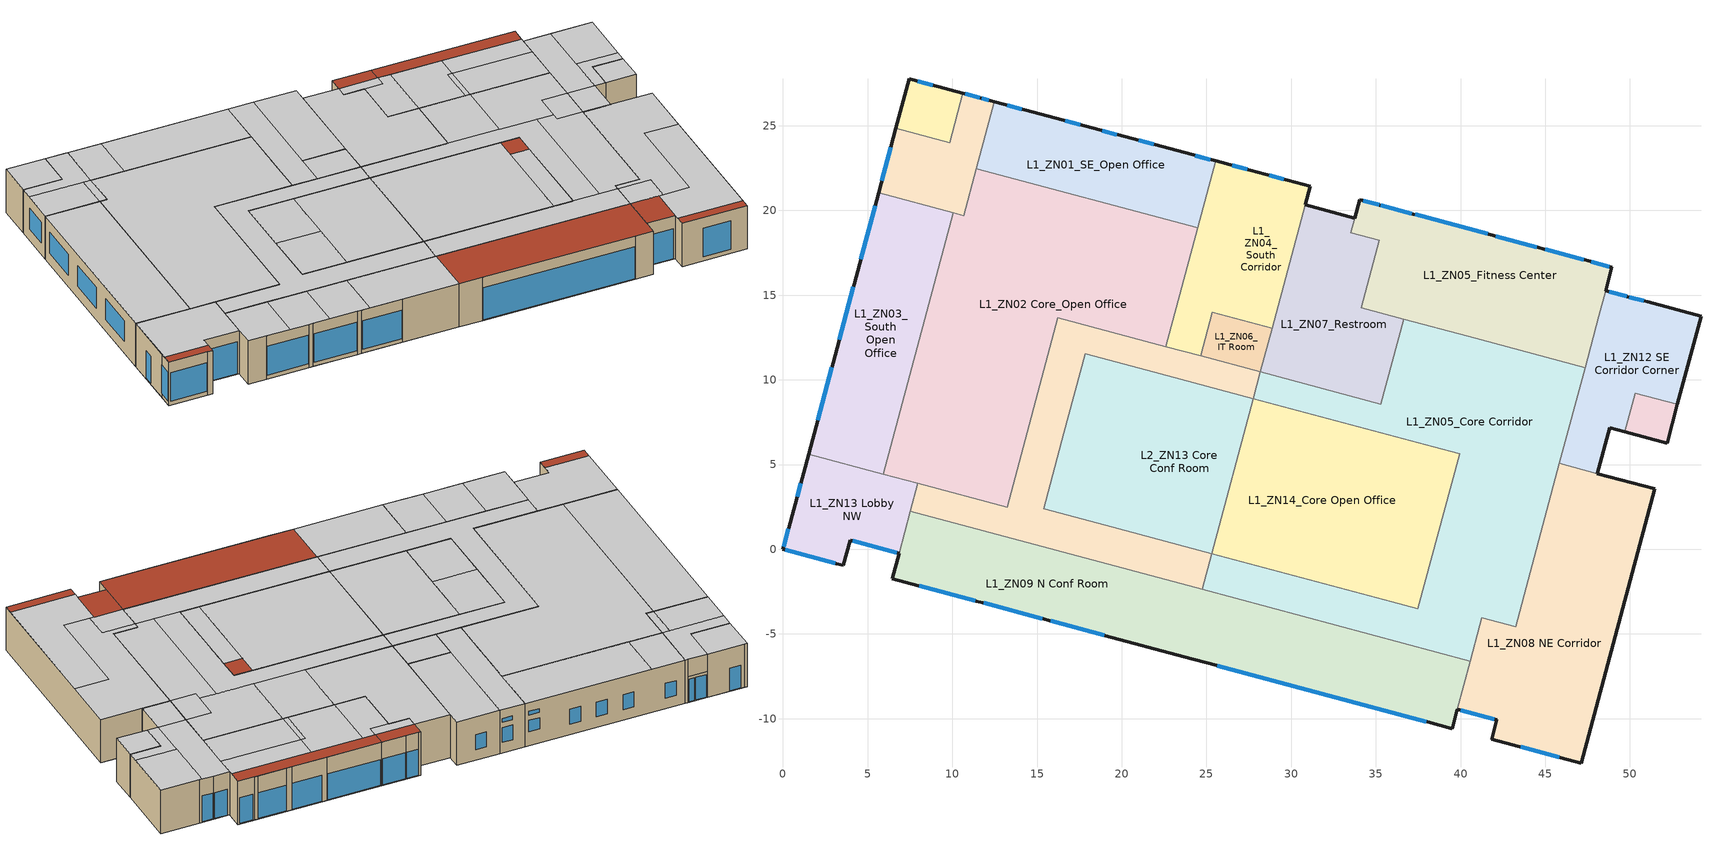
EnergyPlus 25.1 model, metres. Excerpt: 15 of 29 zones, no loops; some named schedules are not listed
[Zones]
L1_ZN01_SE_Open Office
 floor ground (RCA_Open Office 2_1_70 SlabOnOrBelowGradeF073): 12.47,26.42 25.53,22.92 24.47,18.97 11.42,22.47 z0
 wall outside (MetalFrameWallU055): 25.53,22.92 12.47,26.42 z0:3.99
 wall to L1_ZN08 NE Corridor (MetalFrameWallInterior): 12.47,26.42 11.42,22.47 z0:3.99
 wall to L1_ZN04_South Corridor (MetalFrameWallInterior): 24.47,18.97 25.53,22.92 z0:3.99
 wall to L1_ZN02 Core_Open Office (MetalFrameWallInterior): 11.42,22.47 24.47,18.97 z0:3.99
 window (Base_AllCZ_FixedWindowU34): 21.87,23.9 21,24.14 / 14.1,25.99 13.23,26.22 / 17.55,25.06 16.68,25.3 / 19.71,24.48 18.84,24.72 z0.97:2.34; 25.22,23.01 24.35,23.24 z1.3:2.34
 window (Base_AllCZ_FixedWindowU34_Clerestory): 25.22,23.01 24.38,23.23 z2.82:3.18
 ceiling to L2_ZN04_Huddle Offices (TypicalFloorInterior Reversed): 14.16,21.73 15.22,25.69 12.47,26.42 11.42,22.47 z3.99
 ceiling to L2_ZN03_South Open Office (TypicalFloorInterior Reversed): 24.47,18.97 25.53,22.92 15.22,25.69 14.16,21.73 z3.99
L1_ZN02 Core_Open Office
 floor ground (RCA_Open Office 3_1_77 SlabOnOrBelowGradeF073): 11.42,22.47 24.47,18.97 22.6,11.97 16.23,13.67 13.23,2.48 5.92,4.44 10.06,19.86 10.67,19.7 z0
 wall to L1_ZN08 NE Corridor (MetalFrameWallInterior): 11.42,22.47 10.67,19.7 10.06,19.86 / 7.96,3.89 13.23,2.48 16.23,13.67 22.6,11.97 z0:3.99
 wall to L1_ZN04_South Corridor (MetalFrameWallInterior): 22.6,11.97 24.47,18.97 z0:3.99
 wall to L1_ZN13 Lobby NW (MetalFrameWallInterior): 5.92,4.44 7.96,3.89 z0:3.99
 wall to L1_ZN03_South Open Office (MetalFrameWallInterior): 10.06,19.86 5.92,4.44 z0:3.99
 ceiling to L2_ZN05_Core Open Office Cor (TypicalFloorInterior Reversed): 13.23,2.48 16.23,13.67 22.6,11.97 24.47,18.97 11.42,22.47 10.67,19.7 10.06,19.86 5.92,4.44 z3.99
L1_ZN03_South Open Office
 floor ground (RCA_Open Office 1_1_64 SlabOnOrBelowGradeF073): 5.64,21.04 10.06,19.86 5.92,4.44 1.51,5.62 z0
 wall outside (MetalFrameWallU055): 5.64,21.04 1.51,5.62 z0:3.99
 wall to L1_ZN08 NE Corridor (MetalFrameWallInterior): 10.06,19.86 5.64,21.04 z0:3.99
 wall to L1_ZN13 Lobby NW (MetalFrameWallInterior): 1.51,5.62 5.92,4.44 z0:3.99
 window (Base_AllCZ_FixedWindowU34): 2.88,10.75 2.04,7.61 / 4.16,15.51 3.32,12.37 / 5.43,20.27 4.59,17.13 z1.04:2.97
 ceiling to L2_ZN03_South Open Office (TypicalFloorInterior Reversed): 5.92,4.44 10.06,19.86 5.64,21.04 1.51,5.62 z3.99
L1_ZN04_South Corridor
 floor ground (RCA_Corridor 2_1_114 SlabOnOrBelowGradeF073): 25.53,22.92 27.59,22.37 24.66,11.41 22.6,11.97 z0
 floor ground (RCA_Store 4_1_355 SlabOnOrBelowGradeF073): 7.44,27.77 10.62,26.92 9.84,24 6.66,24.85 z0
 floor ground (RCA_Store 5_1_362 SlabOnOrBelowGradeF073): 27.59,22.37 31.11,21.43 28.87,13.06 25.35,14 z0
 wall outside (MetalFrameWallU055): 10.62,26.92 7.65,27.72 7.44,27.77 6.66,24.85 / 30.82,20.34 31.11,21.43 27.59,22.37 25.53,22.92 z0:3.99
 wall to L1_ZN08 NE Corridor (MetalFrameWallInterior): 6.66,24.85 9.84,24 10.62,26.92 / 22.6,11.97 24.66,11.41 z0:3.99
 wall to L1_ZN06_IT Room (MetalFrameWallInterior): 24.66,11.41 25.35,14 28.87,13.06 z0:3.99
 wall to L1_ZN07_Restroom (MetalFrameIntWallU151 Reversed): 28.87,13.06 30.82,20.34 z0:3.99
 window (Base_AllCZ_FixedWindowU34): 27.4,22.42 26.53,22.66 / 29.57,21.84 28.69,22.08 z0.97:2.34; 8.83,27.4 7.95,27.64 z0.05:2.13
 window (Base_AllCZ_FixedWindowU34_Clerestory): 27.4,22.42 26.57,22.65 z2.82:3.18
 ceiling to L2_ZN04_Huddle Offices (TypicalFloorInterior Reversed): 9.84,24 10.62,26.92 7.44,27.77 6.66,24.85 z3.99
 ceiling to L2_ZN12 Storage (TypicalFloorInterior Reversed): 24.66,11.41 27.59,22.37 25.53,22.92 22.6,11.97 z3.99; 28.87,13.06 31.11,21.43 27.59,22.37 25.35,14 z3.99
L1_ZN05_Core Corridor
 floor ground (RCA_Corridor 3_1_131 SlabOnOrBelowGradeF073): 36.65,13.59 47.35,10.73 43.25,-4.58 41.25,-4.04 40.56,-6.6 24.74,-2.36 25.3,-0.26 37.49,-3.52 39.94,5.63 27.75,8.89 28.18,10.47 35.3,8.56 z0
 wall to L1_ZN05_Fitness Center (MetalFrameWallInterior): 47.35,10.73 40.45,12.57 36.65,13.59 z0:3.99
 wall to L1_ZN09 N Conf Room (MetalFrameWallInterior): 24.74,-2.36 40.56,-6.6 z0:3.99
 wall to L1_ZN08 NE Corridor (MetalFrameWallInterior): 40.56,-6.6 41.13,-4.5 41.25,-4.04 43.25,-4.58 45.83,5.07 / 28.18,10.47 27.75,8.89 / 25.3,-0.26 24.74,-2.36 z0:3.99
 wall to L1_ZN12 SE Corridor Corner (MetalFrameWallInterior): 45.83,5.07 47.35,10.73 z0:3.99
 wall to L1_ZN14_Core Open Office (MetalFrameWallInterior): 27.75,8.89 38.38,6.05 39.94,5.63 39.48,3.91 37.49,-3.52 35.93,-3.1 25.3,-0.26 z0:3.99
 wall to L1_ZN07_Restroom (MetalFrameIntWallU151): 36.65,13.59 35.3,8.56 28.18,10.47 z0:3.99
 ceiling to L2_ZN08_Recep Corridor (TypicalFloorInterior Reversed): 45.83,5.07 46.56,7.78 44.48,8.34 43.75,5.63 z3.99; 39.61,-4.09 42.49,6.64 28.18,10.47 27.75,8.89 39.94,5.63 37.49,-3.52 z3.99; 43.25,-4.58 45.83,5.07 43.75,5.63 43.92,6.25 42.49,6.64 39.61,-4.09 41.13,-4.5 41.25,-4.04 z3.99
 ceiling to L2_ZN07_Huddle Area (TypicalFloorInterior Reversed): 43.92,6.25 44.48,8.34 46.56,7.78 47.35,10.73 40.84,12.47 39.49,7.44 z3.99
 ceiling to L2_ZN09 NE Corridor (TypicalFloorInterior Reversed): 40.56,-6.6 41.13,-4.5 25.3,-0.26 24.74,-2.36 z3.99
 ceiling to L2_ZN11_Breakroom (TypicalFloorInterior Reversed): 39.49,7.44 40.84,12.47 36.65,13.59 35.3,8.56 z3.99
L1_ZN05_Fitness Center
 floor ground (B1_Changing 1_1_406 SlabOnOrBelowGradeF073): 41.27,15.6 48.16,13.75 47.35,10.73 40.45,12.57 z0
 floor ground (B1_Gym 1_1_390 SlabOnOrBelowGradeF073): 37.22,19.79 48.94,16.65 48.16,13.75 41.27,15.6 40.45,12.57 34.13,14.27 35.2,18.24 36.7,17.84 z0
 floor ground (RCA_Corridor 11_1_375 SlabOnOrBelowGradeF073): 34.05,20.64 37.22,19.79 36.7,17.84 33.52,18.69 z0
 wall outside (MetalFrameWallU055): 48.56,15.27 48.94,16.65 47.55,17.02 47.33,17.08 44.94,17.72 44.55,17.83 41.66,18.6 37.22,19.79 35.24,20.32 34.2,20.6 34.05,20.64 33.75,19.55 z0:3.99
 wall to L1_ZN12 SE Corridor Corner (MetalFrameWallInterior): 47.35,10.73 48.16,13.75 48.56,15.27 z0:3.99
 wall to L1_ZN07_Restroom (MetalFrameIntWallU151): 33.75,19.55 33.52,18.69 35.2,18.24 34.13,14.27 36.65,13.59 z0:3.99
 window (Base_AllCZ_FixedWindowU34): 41.61,18.62 37.32,19.77 / 44.5,17.84 42.09,18.49 / 47.28,17.1 44.99,17.71 / 48.79,16.69 47.71,16.98 / 35.19,20.34 34.25,20.59 / 37.12,19.82 35.29,20.31 z0.05:2.44
 ceiling to L2_ZN07_Huddle Area (TypicalFloorInterior Reversed): 48.16,13.75 48.64,15.56 42.14,17.31 41.65,15.5 z3.99; 47.35,10.73 48.16,13.75 41.65,15.5 40.84,12.47 z3.99
 ceiling to L2_ZN11_Breakroom (TypicalFloorInterior Reversed): 40.45,12.57 41.27,15.6 41.65,15.5 42.14,17.31 37.95,18.43 36.65,13.59 z3.99; 40.84,12.47 41.65,15.5 41.27,15.6 40.45,12.57 z3.99
 ceiling to L2_ZN14 Restroom (WoodFramingAndOtherRoofU028 Reversed): 36.7,17.84 36.93,18.7 33.75,19.55 33.52,18.69 z3.99; 36.65,13.59 37.95,18.43 36.93,18.7 36.7,17.84 35.2,18.24 34.13,14.27 z3.99
 roof outside (FlatNonresWoodFramingAndOtherRoofU028): 48.64,15.56 48.94,16.65 37.22,19.79 36.93,18.7 z3.99; 36.93,18.7 37.22,19.79 34.05,20.64 33.75,19.55 z3.99
L1_ZN06_IT Room
 floor ground (RCA_IT Room 1_1_255 SlabOnOrBelowGradeF073): 25.35,14 28.87,13.06 28.18,10.47 24.66,11.41 z0
 wall to L1_ZN08 NE Corridor (MetalFrameWallInterior): 24.66,11.41 28.18,10.47 z0:3.99
 wall to L1_ZN07_Restroom (MetalFrameIntWallU151): 28.18,10.47 28.87,13.06 z0:3.99
 ceiling to L2_ZN10_IT Room (TypicalFloorInterior Reversed): 28.18,10.47 28.87,13.06 25.35,14 24.66,11.41 z3.99
L1_ZN07_Restroom
 floor ground (RCA_Restrooms 1_1_486 SlabOnOrBelowGradeF073): 30.82,20.34 33.75,19.55 33.52,18.69 35.2,18.24 34.13,14.27 36.65,13.59 35.3,8.56 28.18,10.47 z0
 wall outside (MetalFrameWallUnconditioned): 33.75,19.55 30.82,20.34 z0:3.99
 ceiling to L2_ZN14 Restroom (TypicalFloorInterior Reversed): 35.3,8.56 36.65,13.59 34.13,14.27 35.2,18.24 33.52,18.69 33.75,19.55 30.82,20.34 28.18,10.47 z3.99
L1_ZN08 NE Corridor
 floor ground (RCA_Corridor 10_1_341 SlabOnOrBelowGradeF073): 10.62,26.92 12.47,26.42 10.67,19.7 5.64,21.04 6.66,24.85 9.84,24 z0
 floor ground (RCA_Corridor 14_1_428 SlabOnOrBelowGradeF073): 45.83,5.07 51.46,3.56 47.13,-12.63 41.84,-11.21 42.14,-10.08 39.8,-9.45 41.25,-4.04 43.25,-4.58 z0
 floor ground (RCA_Corridor 1_1_503 SlabOnOrBelowGradeF073): 16.23,13.67 28.18,10.47 27.75,8.89 17.85,11.55 15.39,2.4 25.3,-0.26 24.74,-2.36 7.52,2.25 7.96,3.89 13.23,2.48 z0
 wall outside (MetalFrameWallU055): 12.26,26.48 10.62,26.92 z0:2.39; 6.66,24.85 5.64,21.04 / 12.47,26.42 12.26,26.48 / 39.8,-9.45 42.14,-10.08 41.84,-11.21 47.13,-12.63 51.46,3.56 48.08,4.47 z0:3.99; 12.26,26.48 10.62,26.92 z2.39:3.99
 wall to L1_ZN09 N Conf Room (MetalFrameWallInterior): 7.52,2.25 24.74,-2.36 / 40.56,-6.6 39.8,-9.45 z0:3.99
 wall to L2_ZN13 Core Conf Room (MetalFrameWallInterior): 25.3,-0.26 19.05,1.42 15.39,2.4 16.59,6.85 17.85,11.55 21.5,10.57 27.75,8.89 z0:3.99
 wall to L1_ZN12 SE Corridor Corner (MetalFrameWallInterior): 48.08,4.47 45.83,5.07 z0:3.99
 wall to L1_ZN13 Lobby NW (MetalFrameWallInterior): 7.96,3.89 7.52,2.25 z0:3.99
 window (Base_AllCZ_FixedWindowU34): 11.63,26.65 10.75,26.89 / 12.15,26.51 11.73,26.62 z0.05:2.13; 6.36,23.73 5.83,21.77 z1.04:2.97; 43.56,-11.67 45.82,-12.28 z0.36:3; 40.01,-9.51 41.98,-10.04 z0.05:2.82
 ceiling to L2_ZN04_Huddle Offices (TypicalFloorInterior Reversed): 11.42,22.47 12.47,26.42 10.62,26.92 9.84,24 6.66,24.85 6.38,23.82 z3.99
 ceiling to L2_ZN08_Recep Corridor (TypicalFloorInterior Reversed): 24.74,-2.36 25.3,-0.26 15.39,2.4 17.85,11.55 27.75,8.89 28.18,10.47 16.23,13.67 13.23,2.48 7.96,3.89 7.52,2.25 z3.99; 45.39,-7.9 47.48,-0.11 50.28,-0.86 51.46,3.56 45.83,5.07 43.25,-4.58 41.25,-4.04 41.13,-4.5 43.83,-5.22 43.27,-7.33 z3.99
 ceiling to L2_ZN09 NE Corridor (TypicalFloorInterior Reversed): 43.27,-7.33 43.83,-5.22 41.13,-4.5 40.56,-6.6 z3.99; 47.32,-11.9 50.28,-0.86 47.48,-0.11 45.39,-7.9 42.9,-7.23 42.03,-10.48 z3.99
 ceiling to L2_ZN03_South Open Office (TypicalFloorInterior Reversed): 10.06,19.86 10.8,22.63 6.38,23.82 5.64,21.04 z3.99
 ceiling to L2_ZN05_Core Open Office Cor (TypicalFloorInterior Reversed): 10.67,19.7 11.42,22.47 10.8,22.63 10.06,19.86 z3.99
 roof outside (FlatNonresWoodFramingAndOtherRoofU028): 42.14,-10.08 42.9,-7.23 40.56,-6.6 39.8,-9.45 z3.99; 47.13,-12.63 47.32,-11.9 42.03,-10.48 41.84,-11.21 z3.99
L1_ZN09 N Conf Room
 floor ground (RCA_Conference Room 1_1_0 SlabOnOrBelowGradeF073): 7.52,2.25 24.74,-2.36 23.67,-6.34 6.45,-1.73 z0
 floor ground (RCA_Conference Room 5_1_413 SlabOnOrBelowGradeF073): 24.74,-2.36 40.56,-6.6 39.5,-10.58 23.67,-6.34 z0
 wall outside (MetalFrameWallU055): 6.85,-0.23 6.45,-1.73 7.99,-2.14 11.41,-3.06 11.79,-3.16 15.36,-4.11 15.74,-4.22 19.01,-5.09 23.67,-6.34 25.58,-6.85 38.03,-10.19 39.5,-10.58 39.8,-9.45 z0:3.99
 wall to L1_ZN13 Lobby NW (MetalFrameWallInterior): 7.52,2.25 6.85,-0.23 z0:3.99
 window (Base_AllCZ_FixedWindowU34): 8.04,-2.15 11.36,-3.04 / 15.79,-4.23 18.96,-5.08 / 11.84,-3.17 15.31,-4.1 z0.36:3; 25.63,-6.87 37.98,-10.18 z0.05:3
 ceiling to L2_ZN07 North Conf (TypicalFloorInterior Reversed): 16.42,-4.4 17.48,-0.42 14.22,0.46 13.15,-3.52 z3.99; 23.67,-6.34 24.74,-2.36 17.48,-0.42 16.42,-4.4 z3.99; 9.9,-2.65 10.96,1.33 7.52,2.25 6.45,-1.73 z3.99; 13.15,-3.52 14.22,0.46 10.96,1.33 9.9,-2.65 z3.99
 roof outside (FlatNonresWoodFramingAndOtherRoofU028): 39.5,-10.58 40.56,-6.6 24.74,-2.36 23.67,-6.34 z3.99
L1_ZN12 SE Corridor Corner
 floor ground (RCA_Corridor 16_1_439 SlabOnOrBelowGradeF073): 48.56,15.27 54.2,13.76 52.8,8.55 50.31,9.22 49.7,6.94 48.8,7.18 48.08,4.47 45.83,5.07 z0
 wall outside (MetalFrameWallU055): 52.8,8.55 54.2,13.76 51.05,14.6 49.86,14.92 48.56,15.27 / 48.08,4.47 48.8,7.18 49.7,6.94 z0:3.99
 wall to L1_ZN13 Elec Room (MetalFrameWallInterior): 49.7,6.94 50.31,9.22 52.8,8.55 z0:3.99
 window (Base_AllCZ_FixedWindowU34): 49.8,14.93 48.77,15.21 / 50.82,14.66 49.96,14.89 z0.05:2.44
 ceiling to L2_ZN08_Recep Corridor (TypicalFloorInterior Reversed): 48.08,4.47 48.8,7.18 46.56,7.78 45.83,5.07 z3.99
 ceiling to L2_ZN07_Huddle Area (TypicalFloorInterior Reversed): 48.8,7.18 50.81,14.66 48.56,15.27 46.56,7.78 z3.99; 49.7,6.94 50.31,9.22 52.8,8.55 53.03,9.42 49.65,10.33 48.8,7.18 z3.99; 53.03,9.42 54.2,13.76 50.81,14.66 49.65,10.33 z3.99
L1_ZN13 Elec Room
 floor ground (RCA_Elec Room 1_1_497 SlabOnOrBelowGradeF073): 50.31,9.22 52.8,8.55 52.19,6.27 49.7,6.94 z0
 wall outside (MetalFrameWallU055): 49.7,6.94 52.19,6.27 52.8,8.55 z0:3.99
 ceiling to L2_ZN07_Huddle Area (TypicalFloorInterior Reversed): 52.19,6.27 52.8,8.55 50.31,9.22 49.7,6.94 z3.99
L1_ZN13 Lobby NW
 floor ground (RCA_Lobby 1_1_328 SlabOnOrBelowGradeF073): 1.51,5.62 7.96,3.89 6.85,-0.23 3.97,0.54 3.57,-0.96 0,0 z0
 wall outside (MetalFrameWallU055): 1.51,5.62 0.33,1.25 0,0 3.15,-0.84 3.57,-0.96 3.97,0.54 6.85,-0.23 z0:3.99
 window (Base_AllCZ_FixedWindowU34): 0.15,-0.04 3.1,-0.83 / 0.32,1.2 0.04,0.15 z0.36:3; 1.04,3.89 0.83,3.11 z0.05:2.57; 4.11,0.5 6.71,-0.2 z0.05:3
 ceiling to L2_ZN06 Corner Conf (TypicalFloorInterior Reversed): 6.85,-0.23 7.96,3.89 1.51,5.62 0.21,0.77 3.77,-0.19 3.97,0.54 z3.99
 roof outside (FlatNonresWoodFramingAndOtherRoofU028): 3.57,-0.96 3.77,-0.19 0.21,0.77 0,0 z3.99
L1_ZN14_Core Open Office
 floor ground (RCA_Open Office 7_1_473 SlabOnOrBelowGradeF073): 27.75,8.89 38.38,6.05 35.93,-3.1 25.3,-0.26 z0
 floor ground (RCA_Open Office 7_1_478 SlabOnOrBelowGradeF073): 37.92,4.33 39.48,3.91 37.49,-3.52 35.93,-3.1 z0
 floor ground (RCA_Open Office 7_1_482 SlabOnOrBelowGradeF073): 38.38,6.05 39.94,5.63 39.48,3.91 37.92,4.33 z0
 wall to L2_ZN13 Core Conf Room (MetalFrameWallInterior): 27.75,8.89 25.3,-0.26 z0:3.99
 ceiling to L2_ZN02_Core Classroom (TypicalFloorInterior Reversed): 35.93,-3.1 38.38,6.05 27.75,8.89 25.3,-0.26 z3.99; 37.49,-3.52 39.48,3.91 37.92,4.33 35.93,-3.1 z3.99
 roof outside (FlatNonresWoodFramingAndOtherRoofU028): 39.48,3.91 39.94,5.63 38.38,6.05 37.92,4.33 z3.99
L2_ZN13 Core Conf Room
 floor ground (RCA_Conference Room 6_1_456 SlabOnOrBelowGradeF073): 21.5,10.57 27.75,8.89 25.3,-0.26 19.05,1.42 z0
 floor ground (RCA_Conference Room 6_1_462 SlabOnOrBelowGradeF073): 16.59,6.85 20.24,5.87 19.05,1.42 15.39,2.4 z0
 floor ground (RCA_Store 7_1_467 SlabOnOrBelowGradeF073): 17.85,11.55 21.5,10.57 20.24,5.87 16.59,6.85 z0
 ceiling to L2_ZN01_Core Conf Room (TypicalFloorInterior Reversed): 25.3,-0.26 27.75,8.89 21.5,10.57 19.05,1.42 z3.99; 19.05,1.42 20.24,5.87 16.59,6.85 15.39,2.4 z3.99; 20.24,5.87 21.5,10.57 17.85,11.55 16.59,6.85 z3.99
[Building]
CustomLabClassroom: North Axis {deg}=0; Terrain=Suburbs; Solar Distribution=FullExterior; Maximum Number of Warmup Days=50
[Site:Location]
LOS ANGELES USC: Latitude {deg}=38.69; Longitude {deg}=-121.6; Time Zone {hr}=-8; Elevation {m}=54.5592
[Site:WaterMainsTemperature]
Calculation Method=Schedule; Temperature Schedule=WaterMainCZ09
[SizingPeriod:DesignDay] Day of Month=21; Day Type=SummerDesignDay; Dry-Bulb Temperature Range Modifier Type=DefaultMultipliers; Humidity Condition Type=Wetbulb; Barometric Pressure {Pa}=100663; Wind Speed {m/s}=0.6; Wind Direction {deg}=260; Rain Indicator=No; Snow Indicator=No; Daylight Saving Time Indicator=No; Solar Model Indicator=ASHRAETau; Begin Environment Reset Mode=FullResetAtBeginEnvironment
Name | Month | Maximum Dry-Bulb Temperature {C} | Daily Dry-Bulb Temperature Range {deltaC} | Wetbulb or DewPoint at Maximum Dry-Bulb {C} | ASHRAE Clear Sky Optical Depth for Beam Irradiance (taub) | ASHRAE Clear Sky Optical Depth for Diffuse Irradiance (taud)
LOS ANGELES USC  August .4% Condns DB=>MCWB | 8 | 33.7 | 9.6 | 21.2 | 0.383 | 2.433
LOS ANGELES USC  July .4% Condns DB=>MCWB | 7 | 33.8 | 9.2 | 22.1 | 0.402 | 2.401
LOS ANGELES USC  June .4% Condns DB=>MCWB | 6 | 32.3 | 8.2 | 20.7 | 0.405 | 2.324
LOS ANGELES USC  November .4% Condns DB=>MCWB | 11 | 31.9 | 10.4 | 15.4 | 0.325 | 2.558
[Material]
Name | Roughness | Thickness {m} | Conductivity {W/m-K} | Density {kg/m3} | Specific Heat {J/kg-K} | Thermal Absorptance | Solar Absorptance | Visible Absorptance
Air - Metal Wall Framing - 16 or 24 in. OC; Air - Metal Wall Framing - 16 or 24 in. OC 1; Air - Metal Wall Framing - 16 or 24 in. OC 2 | Smooth | 0.1397 | 1.22017 | 1.28148 | 1004.832 | 0.9 | 0.7 | 0.7
Carpet - 3/4 in. 1 | Smooth | 0.01905 | 0.0455183 | 288.332 | 1381.644 | 0.9 | 0.7 | 0.8
Compliance Insulation R0.02 | Smooth | 8.10768e-05 | 0.0230188 | 16.0185 | 1130.436 | 0.9 | 0.7 | 0.7
Compliance Insulation R1.41 | Smooth | 0.00571591 | 0.0230188 | 16.0185 | 1130.436 | 0.9 | 0.7 | 0.7
Compliance Insulation R14.60 | Smooth | 0.0591861 | 0.0230188 | 16.0185 | 1130.436 | 0.9 | 0.7 | 0.7
Compliance Insulation R3.70 | Smooth | 0.0149992 | 0.0230188 | 16.0185 | 1130.436 | 0.9 | 0.7 | 0.7
Compliance Insulation R34.93; Compliance Insulation R34.93 1 | Smooth | 0.141601 | 0.0230188 | 16.0185 | 1130.436 | 0.9 | 0.7 | 0.8
Concrete - 140 lb/ft3 - 4 in. | Smooth | 0.1016 | 1.9514 | 2239.06 | 921.096 | 0.9 | 0.7 | 0.7
Gypsum Board - 1/2 in.; Gypsum Board - 1/2 in. 2 | Smooth | 0.0127 | 0.158656 | 640.739 | 1130.436 | 0.9 | 0.7 | 0.8
Gypsum Board - 1/2 in. 1 | MediumRough | 0.0127 | 0.158656 | 640.739 | 1130.436 | 0.9 | 0.7 | 0.8
Gypsum Board - 5/8 in. | MediumRough | 0.016002 | 0.158656 | 640.739 | 1130.436 | 0.9 | 0.7 | 0.8
Metal Deck - 1/16 in. | MediumRough | 0.0015875 | 45.3452 | 7820.53 | 502.416 | 0.9 | 0.7 | 0.8
Metal Standing Seam - 1/16 in. | MediumRough | 0.0015875 | 2.21534 | 7820.53 | 502.416 | 0.75 | 0.37 | 0.75
Metal Standing Seam - 1/16 in. 2 | MediumRough | 0.0015875 | 2.21534 | 7820.53 | 502.416 | 0.85 | 0.37 | 0.85
Stucco - 7/8 in.; Stucco - 7/8 in. 1 | MediumRough | 0.022352 | 0.700948 | 1855.1 | 837.36 | 0.9 | 0.7 | 0.8
[WindowMaterial:SimpleGlazingSystem] U-Factor {W/m2-K}=1.93061; Solar Heat Gain Coefficient=0.22
Name | Visible Transmittance
Base_AllCZ_FixedWindowU34 Material | 0.42
Base_AllCZ_FixedWindowU34_Clerestory Material | 0.001
[Construction]
Base_AllCZ_FixedWindowU34: Base_AllCZ_FixedWindowU34 Material
Base_AllCZ_FixedWindowU34_Clerestory: Base_AllCZ_FixedWindowU34_Clerestory Material
FlatNonresWoodFramingAndOtherRoofU028: Metal Standing Seam - 1/16 in., Compliance Insulation R34.93
MetalFrameIntWallU151: Gypsum Board - 1/2 in. 1, Compliance Insulation R3.70, Air - Metal Wall Framing - 16 or 24 in. OC 2, Gypsum Board - 1/2 in. 2
MetalFrameIntWallU151 Reversed: Gypsum Board - 1/2 in. 2, Air - Metal Wall Framing - 16 or 24 in. OC 2, Compliance Insulation R3.70, Gypsum Board - 1/2 in. 1
MetalFrameWallInterior: Gypsum Board - 5/8 in., Air - Metal Wall Framing - 16 or 24 in. OC 1, Gypsum Board - 5/8 in.
MetalFrameWallU055: Stucco - 7/8 in., Compliance Insulation R14.60, Compliance Insulation R1.41, Compliance Insulation R0.02, Compliance Insulation R0.02, Air - Metal Wall Framing - 16 or 24 in. OC, Gypsum Board - 1/2 in.
MetalFrameWallUnconditioned: Stucco - 7/8 in. 1
TypicalFloorInterior Reversed: Carpet - 3/4 in. 1, Concrete - 140 lb/ft3 - 4 in., Metal Deck - 1/16 in.
WoodFramingAndOtherRoofU028 Reversed: Compliance Insulation R34.93 1, Metal Standing Seam - 1/16 in. 2
[Construction:FfactorGroundFloor] F-Factor {W/m-K}=1.26344
Name | Area {m2} | PerimeterExposed {m}
B1_Changing 1_1_406 SlabOnOrBelowGradeF073 | 22.3718 | 0
B1_Gym 1_1_390 SlabOnOrBelowGradeF073 | 58.4477 | 13.5648
RCA_Conference Room 1_1_0 SlabOnOrBelowGradeF073 | 73.4401 | 19.3734
RCA_Conference Room 5_1_413 SlabOnOrBelowGradeF073 | 67.4933 | 17.5534
RCA_Conference Room 6_1_456 SlabOnOrBelowGradeF073 | 61.3303 | 0
RCA_Conference Room 6_1_462 SlabOnOrBelowGradeF073 | 17.446 | 0
RCA_Corridor 10_1_341 SlabOnOrBelowGradeF073 | 26.3365 | 7.55639
RCA_Corridor 11_1_375 SlabOnOrBelowGradeF073 | 6.64699 | 4.41588
RCA_Corridor 14_1_428 SlabOnOrBelowGradeF073 | 108.891 | 29.3363
RCA_Corridor 16_1_439 SlabOnOrBelowGradeF073 | 45.6101 | 14.9529
RCA_Corridor 1_1_503 SlabOnOrBelowGradeF073 | 76.479 | 0
RCA_Corridor 2_1_114 SlabOnOrBelowGradeF073 | 24.2034 | 2.13361
RCA_Corridor 3_1_131 SlabOnOrBelowGradeF073 | 177.877 | 0
RCA_Elec Room 1_1_497 SlabOnOrBelowGradeF073 | 6.078 | 4.93572
RCA_IT Room 1_1_255 SlabOnOrBelowGradeF073 | 9.75799 | 0
RCA_Lobby 1_1_328 SlabOnOrBelowGradeF073 | 34.2546 | 14.0477
RCA_Open Office 1_1_64 SlabOnOrBelowGradeF073 | 73.0014 | 15.967
RCA_Open Office 2_1_70 SlabOnOrBelowGradeF073 | 55.3581 | 13.5194
RCA_Open Office 3_1_77 SlabOnOrBelowGradeF073 | 188.459 | 0
RCA_Open Office 7_1_473 SlabOnOrBelowGradeF073 | 104.24 | 0
RCA_Open Office 7_1_478 SlabOnOrBelowGradeF073 | 12.3843 | 0
RCA_Open Office 7_1_482 SlabOnOrBelowGradeF073 | 2.86566 | 0
RCA_Restrooms 1_1_486 SlabOnOrBelowGradeF073 | 60.7643 | 3.03687
RCA_Store 4_1_355 SlabOnOrBelowGradeF073 | 9.95628 | 6.31637
RCA_Store 5_1_362 SlabOnOrBelowGradeF073 | 31.561 | 4.770882
RCA_Store 7_1_467 SlabOnOrBelowGradeF073 | 18.3878 | 0
[Zone] Multiplier=1; Part of Total Floor Area=Yes
L1_ZN01_SE_Open Office; L1_ZN02 Core_Open Office; L1_ZN03_South Open Office; L1_ZN04_South Corridor; L1_ZN05_Core Corridor; L1_ZN05_Fitness Center; L1_ZN06_IT Room; L1_ZN07_Restroom; L1_ZN08 NE Corridor; L1_ZN09 N Conf Room; L1_ZN12 SE Corridor Corner; L1_ZN13 Elec Room; L1_ZN13 Lobby NW; L1_ZN14_Core Open Office; L2_ZN13 Core Conf Room
[People] Fraction Radiant=0.3
Name | Zone or ZoneList or Space or SpaceList | Number of People Schedule | Number of People Calculation Method | People per Floor Area {person/m2} | Sensible Heat Fraction | Activity Level Schedule | Number of People
RCA_Open Office 2 Space People | L1_ZN01_SE_Open Office | LabOccupancy | People/Area | 0.269098 | 0.555556 | RCA_Open Office 2 Space People Activity Level
RCA_Open Office 3 Space People | L1_ZN02 Core_Open Office | LabOccupancy | People/Area | 0.269098 | 0.555556 | RCA_Open Office 3 Space People Activity Level
RCA_Open Office 1 Space People | L1_ZN03_South Open Office | LabOccupancy | People/Area | 0.269098 | 0.555556 | RCA_Open Office 1 Space People Activity Level
RCA_Corridor 2 Space People | L1_ZN04_South Corridor | SchoolOccupancy | People |  | 0.5 | RCA_Corridor 2 Space People Activity Level | 1.30262
RCA_Store 4 Space People | L1_ZN04_South Corridor | SchoolOccupancy | People |  | 0.555556 | RCA_Store 4 Space People Activity Level | 0.535842
RCA_Store 5 Space People | L1_ZN04_South Corridor | SchoolOccupancy | People |  | 0.555556 | RCA_Store 5 Space People Activity Level | 1.6986
RCA_Corridor 3 Space People | L1_ZN05_Core Corridor | SchoolOccupancy | People/Area | 0.0538196 | 0.5 | RCA_Corridor 3 Space People Activity Level
B1_Changing 1 Space People | L1_ZN05_Fitness Center | SchoolOccupancy | People |  | 0.555556 | B1_Changing 1 Space People Activity Level | 1.20404
B1_Gym 1 Space People | L1_ZN05_Fitness Center | SchoolOccupancy | People |  | 0.6125 | B1_Gym 1 Space People Activity Level | 23.5922
RCA_Corridor 11 Space People | L1_ZN05_Fitness Center | SchoolOccupancy | People |  | 0.5 | RCA_Corridor 11 Space People Activity Level | 0.357738
RCA_IT Room 1 Space People | L1_ZN06_IT Room | DataOccupancy | People/Area | 0.0538196 | 0.366667 | RCA_IT Room 1 Space People Activity Level
RCA_Restrooms 1 Space People | L1_ZN07_Restroom | SchoolOccupancy | People/Area | 0.0538196 | 0.5 | RCA_Restrooms 1 Space People Activity Level
RCA_Corridor 1 Space People | L1_ZN08 NE Corridor | SchoolOccupancy | People |  | 0.5 | RCA_Corridor 1 Space People Activity Level | 4.11606
RCA_Corridor 10 Space People | L1_ZN08 NE Corridor | SchoolOccupancy | People |  | 0.5 | RCA_Corridor 10 Space People Activity Level | 1.41742
RCA_Corridor 14 Space People | L1_ZN08 NE Corridor | SchoolOccupancy | People |  | 0.5 | RCA_Corridor 14 Space People Activity Level | 5.86045
RCA_Conference Room 1 Space People | L1_ZN09 N Conf Room | SchoolOccupancy | People |  | 0.555556 | RCA_Conference Room 1 Space People Activity Level | 3.95251
RCA_Conference Room 5 Space People | L1_ZN09 N Conf Room | SchoolOccupancy | People |  | 0.555556 | RCA_Conference Room 5 Space People Activity Level | 3.63246
RCA_Corridor 16 Space People | L1_ZN12 SE Corridor Corner | SchoolOccupancy | People/Area | 0.0538196 | 0.5 | RCA_Corridor 16 Space People Activity Level
RCA_Elec Room 1 Space People | L1_ZN13 Elec Room | SchoolOccupancy | People/Area | 0.0538196 | 0.5 | RCA_Elec Room 1 Space People Activity Level
RCA_Lobby 1 Space People | L1_ZN13 Lobby NW | SchoolOccupancy | People/Area | 0.355209 | 0.5 | RCA_Lobby 1 Space People Activity Level
RCA_Open Office 7 Space People | L1_ZN14_Core Open Office | LabOccupancy | People/Area | 0.269098 | 0.555556 | RCA_Open Office 7 Space People Activity Level
RCA_Conference Room 6 Space People | L2_ZN13 Core Conf Room | SchoolOccupancy | People |  | 0.555556 | RCA_Conference Room 6 Space People Activity Level | 4.2397
RCA_Store 7 Space People | L2_ZN13 Core Conf Room | SchoolOccupancy | People |  | 0.555556 | RCA_Store 7 Space People Activity Level | 0.989626
[Lights] Return Air Fraction=0; Fraction Radiant=0.97; Fraction Replaceable=1
Name | Zone or ZoneList or Space or SpaceList | Schedule | Design Level Calculation Method | Watts per Floor Area {W/m2} | Lighting Level {W}
RCA_Open Office 2 Space Regulated Lights | L1_ZN01_SE_Open Office | LabLights | Watts/Area | 9.68752
RCA_Open Office 3 Space Regulated Lights | L1_ZN02 Core_Open Office | LabLights | Watts/Area | 9.68752
RCA_Open Office 1 Space Regulated Lights | L1_ZN03_South Open Office | LabLights | Watts/Area | 9.68752
RCA_Corridor 2 Space Regulated Lights | L1_ZN04_South Corridor | SchoolLights | LightingLevel |  | 104.209
RCA_Store 4 Space Regulated Lights | L1_ZN04_South Corridor | SchoolLights | LightingLevel |  | 42.8674
RCA_Store 5 Space Regulated Lights | L1_ZN04_South Corridor | SchoolLights | LightingLevel |  | 135.888
RCA_Corridor 3 Space Regulated Lights | L1_ZN05_Core Corridor | SchoolLights | Watts/Area | 4.30556
B1_Changing 1 Space Regulated Lights | L1_ZN05_Fitness Center | SchoolLights | LightingLevel |  | 156.525
B1_Gym 1 Space Regulated Lights | L1_ZN05_Fitness Center | SchoolLights | LightingLevel |  | 377.476
RCA_Corridor 11 Space Regulated Lights | L1_ZN05_Fitness Center | SchoolLights | LightingLevel |  | 28.619
RCA_IT Room 1 Space Regulated Lights | L1_ZN06_IT Room | DataLights | Watts/Area | 5.38196
RCA_Restrooms 1 Space Regulated Lights | L1_ZN07_Restroom | SchoolLights | Watts/Area | 6.99654
RCA_Corridor 1 Space Regulated Lights | L1_ZN08 NE Corridor | SchoolLights | LightingLevel |  | 329.285
RCA_Corridor 10 Space Regulated Lights | L1_ZN08 NE Corridor | SchoolLights | LightingLevel |  | 113.393
RCA_Corridor 14 Space Regulated Lights | L1_ZN08 NE Corridor | SchoolLights | LightingLevel |  | 468.836
RCA_Conference Room 1 Space Regulated Lights | L1_ZN09 N Conf Room | SchoolLights | LightingLevel |  | 513.827
RCA_Conference Room 5 Space Regulated Lights | L1_ZN09 N Conf Room | SchoolLights | LightingLevel |  | 472.22
RCA_Corridor 16 Space Regulated Lights | L1_ZN12 SE Corridor Corner | SchoolLights | Watts/Area | 4.30556
RCA_Elec Room 1 Space Regulated Lights | L1_ZN13 Elec Room | SchoolLights | Watts/Area | 4.30556
RCA_Lobby 1 Space Regulated Lights | L1_ZN13 Lobby NW | SchoolLights | Watts/Area | 7.53474
RCA_Open Office 7 Space Regulated Lights | L1_ZN14_Core Open Office | LabLights | Watts/Area | 9.68752
RCA_Conference Room 6 Space Regulated Lights | L2_ZN13 Core Conf Room | SchoolLights | LightingLevel |  | 551.161
RCA_Store 7 Space Regulated Lights | L2_ZN13 Core Conf Room | SchoolLights | LightingLevel |  | 79.17
[ElectricEquipment] Fraction Latent=0
Name | Zone or ZoneList or Space or SpaceList | Schedule | Design Level Calculation Method | Watts per Floor Area {W/m2} | Fraction Radiant | Fraction Lost | Design Level {W}
RCA_Open Office 2 Space Electric Equipment Loads | L1_ZN01_SE_Open Office | LabGasEquip | Watts/Area | 163.2 | 0.15 | 0.85
RCA_Open Office 2 Space Recepticle Loads | L1_ZN01_SE_Open Office | LabReceptacle | Watts/Area | 21.5278 | 0.2 | 0
RCA_Open Office 2 Space Refrigeration Loads | L1_ZN01_SE_Open Office | LabRefrigeration | Watts/Area | 3.01389 | 0 | 1
RCA_Open Office 3 Space Electric Equipment Loads | L1_ZN02 Core_Open Office | LabGasEquip | Watts/Area | 163.2 | 0.15 | 0.85
RCA_Open Office 3 Space Recepticle Loads | L1_ZN02 Core_Open Office | LabReceptacle | Watts/Area | 21.5278 | 0.2 | 0
RCA_Open Office 3 Space Refrigeration Loads | L1_ZN02 Core_Open Office | LabRefrigeration | Watts/Area | 3.01389 | 0 | 1
RCA_Open Office 1 Space Electric Equipment Loads | L1_ZN03_South Open Office | LabGasEquip | Watts/Area | 163.2 | 0.15 | 0.85
RCA_Open Office 1 Space Recepticle Loads | L1_ZN03_South Open Office | LabReceptacle | Watts/Area | 21.5278 | 0.2 | 0
RCA_Open Office 1 Space Refrigeration Loads | L1_ZN03_South Open Office | LabRefrigeration | Watts/Area | 3.01389 | 0 | 1
RCA_Store 4 Space Recepticle Loads | L1_ZN04_South Corridor | SchoolReceptacle | EquipmentLevel |  | 0.2 | 0 | 21.4337
RCA_Store 5 Space Recepticle Loads | L1_ZN04_South Corridor | SchoolReceptacle | EquipmentLevel |  | 0.2 | 0 | 67.9439
B1_Changing 1 Space Recepticle Loads | L1_ZN05_Fitness Center | SchoolReceptacle | EquipmentLevel |  | 0.2 | 0 | 361.211
B1_Gym 1 Space Recepticle Loads | L1_ZN05_Fitness Center | SchoolReceptacle | EquipmentLevel |  | 0.2 | 0 | 629.126
RCA_IT Room 1 Space Recepticle Loads | L1_ZN06_IT Room | DataReceptacle | Watts/Area | 215.289 | 0.2 | 0
RCA_Conference Room 1 Space Recepticle Loads | L1_ZN09 N Conf Room | SchoolReceptacle | EquipmentLevel |  | 0.2 | 0 | 1185.75
RCA_Conference Room 5 Space Recepticle Loads | L1_ZN09 N Conf Room | SchoolReceptacle | EquipmentLevel |  | 0.2 | 0 | 1089.74
RCA_Elec Room 1 Space Recepticle Loads | L1_ZN13 Elec Room | SchoolReceptacle | Watts/Area | 32.2917 | 0.2 | 0
RCA_Lobby 1 Space Recepticle Loads | L1_ZN13 Lobby NW | SchoolReceptacle | Watts/Area | 5.38196 | 0.2 | 0
RCA_Open Office 7 Space Electric Equipment Loads | L1_ZN14_Core Open Office | LabGasEquip | Watts/Area | 163.2 | 0.15 | 0.85
RCA_Open Office 7 Space Recepticle Loads | L1_ZN14_Core Open Office | LabReceptacle | Watts/Area | 21.5278 | 0.2 | 0
RCA_Open Office 7 Space Refrigeration Loads | L1_ZN14_Core Open Office | LabRefrigeration | Watts/Area | 3.01389 | 0 | 1
RCA_Conference Room 6 Space Recepticle Loads | L2_ZN13 Core Conf Room | SchoolReceptacle | EquipmentLevel |  | 0.2 | 0 | 1271.91
RCA_Store 7 Space Recepticle Loads | L2_ZN13 Core Conf Room | SchoolReceptacle | EquipmentLevel |  | 0.2 | 0 | 39.585
[ZoneInfiltration:DesignFlowRate] Constant Term Coefficient=0; Temperature Term Coefficient=0; Velocity Term Coefficient=0.224052; Velocity Squared Term Coefficient=0; Density Basis=Outdoor
Name | Zone or ZoneList or Space or SpaceList | Schedule | Design Flow Rate Calculation Method | Flow Rate per Exterior Surface Area {m3/s-m2} | Design Flow Rate {m3/s}
RCA_Open Office 2 Space Space Infiltration Design Flow Rate 1 | L1_ZN01_SE_Open Office | SchoolInfiltration | Flow/ExteriorWallArea | 0.00119482
RCA_Open Office 3 Space Space Infiltration Design Flow Rate 1 | L1_ZN02 Core_Open Office | SchoolInfiltration | Flow/ExteriorWallArea | 0.00119482
RCA_Open Office 1 Space Space Infiltration Design Flow Rate 1 | L1_ZN03_South Open Office | SchoolInfiltration | Flow/ExteriorWallArea | 0.00119482
RCA_Corridor 2 Space Space Infiltration Design Flow Rate 1 | L1_ZN04_South Corridor | SchoolInfiltration | Flow/Zone |  | 0.010166
RCA_Store 4 Space Space Infiltration Design Flow Rate 1 | L1_ZN04_South Corridor | SchoolInfiltration | Flow/Zone |  | 0.0300955
RCA_Store 5 Space Space Infiltration Design Flow Rate 1 | L1_ZN04_South Corridor | SchoolInfiltration | Flow/Zone |  | 0.0227317
RCA_Corridor 3 Space Space Infiltration Design Flow Rate 1 | L1_ZN05_Core Corridor | SchoolInfiltration | Flow/ExteriorWallArea | 0.00119482
B1_Changing 1 Space Space Infiltration Design Flow Rate 1 | L1_ZN05_Fitness Center | SchoolInfiltration | Flow/Zone |  | 0
B1_Gym 1 Space Space Infiltration Design Flow Rate 1 | L1_ZN05_Fitness Center | SchoolInfiltration | Flow/Zone |  | 0.0646321
RCA_Corridor 11 Space Space Infiltration Design Flow Rate 1 | L1_ZN05_Fitness Center | SchoolInfiltration | Flow/Zone |  | 0.0210403
RCA_IT Room 1 Space Space Infiltration Design Flow Rate 1 | L1_ZN06_IT Room | DataInfiltration | Flow/ExteriorWallArea | 0.00119482
RCA_Restrooms 1 Space Space Infiltration Design Flow Rate 1 | L1_ZN07_Restroom | On | Flow/ExteriorWallArea | 0.00119482
RCA_Corridor 1 Space Space Infiltration Design Flow Rate 1 | L1_ZN08 NE Corridor | SchoolInfiltration | Flow/Zone |  | 0
RCA_Corridor 10 Space Space Infiltration Design Flow Rate 1 | L1_ZN08 NE Corridor | SchoolInfiltration | Flow/Zone |  | 0.0279176
RCA_Corridor 14 Space Space Infiltration Design Flow Rate 1 | L1_ZN08 NE Corridor | SchoolInfiltration | Flow/Zone |  | 0.139778
RCA_Conference Room 1 Space Space Infiltration Design Flow Rate 1 | L1_ZN09 N Conf Room | SchoolInfiltration | Flow/Zone |  | 0.0923079
RCA_Conference Room 5 Space Space Infiltration Design Flow Rate 1 | L1_ZN09 N Conf Room | SchoolInfiltration | Flow/Zone |  | 0.0836363
RCA_Corridor 16 Space Space Infiltration Design Flow Rate 1 | L1_ZN12 SE Corridor Corner | SchoolInfiltration | Flow/ExteriorWallArea | 0.00119482
RCA_Elec Room 1 Space Space Infiltration Design Flow Rate 1 | L1_ZN13 Elec Room | SchoolInfiltration | Flow/ExteriorWallArea | 0.00119482
RCA_Lobby 1 Space Space Infiltration Design Flow Rate 1 | L1_ZN13 Lobby NW | SchoolInfiltration | Flow/ExteriorWallArea | 0.00119482
RCA_Open Office 7 Space Space Infiltration Design Flow Rate 1 | L1_ZN14_Core Open Office | SchoolInfiltration | Flow/ExteriorWallArea | 0.00119482
RCA_Conference Room 6 Space Space Infiltration Design Flow Rate 1; RCA_Store 7 Space Space Infiltration Design Flow Rate 1 | L2_ZN13 Core Conf Room | SchoolInfiltration | Flow/Zone |  | 0
[Daylighting:Controls] Lighting Control Type=Continuous; Minimum Input Power Fraction for Continuous or ContinuousOff Dimming Control=0.1; Minimum Light Output Fraction for Continuous or ContinuousOff Dimming Control=0.1; Number of Stepped Control Steps=1; Probability Lighting will be Reset When Needed in Manual Stepped Control=1; Glare Calculation Azimuth Angle of View Direction Clockwise from Zone y-Axis {deg}=-0
Name | Zone or Space | Glare Calculation Daylighting Reference Point | Daylighting Reference Point Name 1 | Fraction of Lights Controlled by Reference Point 1 | Illuminance Setpoint at Reference Point 1 {lux} | Daylighting Reference Point Name 2 | Fraction of Lights Controlled by Reference Point 2 | Illuminance Setpoint at Reference Point 2 {lux}
L1_ZN01_SE_Open Office DaylightingControls | L1_ZN01_SE_Open Office | Daylighting Control 22 | Daylighting Control 22 | 0.549484 | 1125 | Daylighting Control 23 | 0.410159 | 1500
L1_ZN03_South Open Office DaylightingControls | L1_ZN03_South Open Office | Daylighting Control 13 | Daylighting Control 13 | 0.626378 | 1125 | Daylighting Control 14 | 0.136107 | 1500
L1_ZN05_Fitness Center DaylightingControls | L1_ZN05_Fitness Center | Daylighting Control 20 | Daylighting Control 20 | 0.344299 | 112.5 | Daylighting Control 21 | 0.211876 | 550
L1_ZN08 NE Corridor DaylightingControls | L1_ZN08 NE Corridor | Daylighting Control 8 | Daylighting Control 8 | 0.114064 | 112.5 | Daylighting Control 9 | 0.108379 | 150
L1_ZN09 N Conf Room DaylightingControls | L1_ZN09 N Conf Room | Daylighting Control 6 | Daylighting Control 6 | 0.638868 | 431.25 | Daylighting Control 7 | 0.239854 | 575
L1_ZN13 Lobby NW DaylightingControls | L1_ZN13 Lobby NW | Daylighting Control 12 | Daylighting Control 12 | 0.808629 | 187.5
[Zone equipment]
L1_ZN07_Restroom: L1_ZN07_Restroom BaseExhFan
[Sizing:Zone]
L1_ZN07_Restroom: Zone Cooling Design Supply Air Temperature Input Method=SupplyAirTemperature; Zone Cooling Design Supply Air Temperature {C}=14; Zone Cooling Design Supply Air Temperature Difference {deltaC}=11.11; Zone Heating Design Supply Air Temperature Input Method=SupplyAirTemperature; Zone Heating Design Supply Air Temperature {C}=40; Zone Heating Design Supply Air Temperature Difference {deltaC}=11.11; Zone Cooling Design Supply Air Humidity Ratio {kgWater/kgDryAir}=0.0085; Zone Heating Design Supply Air Humidity Ratio {kgWater/kgDryAir}=0.008; Design Specification Outdoor Air Object=L1_ZN07_Restroom Design Specification Outdoor Air; Zone Heating Sizing Factor=1; Zone Cooling Sizing Factor=1; Cooling Design Air Flow Method=DesignDay; Cooling Design Air Flow Rate {m3/s}=0; Cooling Minimum Air Flow per Zone Floor Area {m3/s-m2}=0; Cooling Minimum Air Flow {m3/s}=0; Cooling Minimum Air Flow Fraction=0; Heating Design Air Flow Method=DesignDay; Heating Design Air Flow Rate {m3/s}=0; Heating Maximum Air Flow per Zone Floor Area {m3/s-m2}=0; Heating Maximum Air Flow {m3/s}=0; Heating Maximum Air Flow Fraction=0; Account for Dedicated Outdoor Air System=No; Zone Load Sizing Method=Sensible Load Only No Latent Load; Zone Latent Cooling Design Supply Air Humidity Ratio Input Method=HumidityRatioDifference; Zone Cooling Design Supply Air Humidity Ratio Difference {kgWater/kgDryAir}=0.005; Zone Latent Heating Design Supply Air Humidity Ratio Input Method=HumidityRatioDifference; Zone Humidification Design Supply Air Humidity Ratio Difference {kgWater/kgDryAir}=0.005; Type of Space Sum to Use=Coincident
[DesignSpecification:OutdoorAir]
L1_ZN07_Restroom Design Specification Outdoor Air: Outdoor Air Method=Maximum; Outdoor Air Flow per Person {m3/s-person}=0; Outdoor Air Flow per Zone Floor Area {m3/s-m2}=0; Outdoor Air Flow per Zone {m3/s}=0; Outdoor Air Flow Air Changes per Hour {1/hr}=0
[InternalMass] Construction=MetalFrameWallInterior
Name | Zone or ZoneList | Surface Area {m2}
Merged RCA_Corridor 2_1_115 - RCA_Corridor 2_1_115 Reversed | L1_ZN04_South Corridor | 34.5537
Merged B1_Changing 1_1_408 - B1_Changing 1_1_408 Reversed | L1_ZN05_Fitness Center | 28.4615
Merged B1_Changing 1_1_411 - B1_Changing 1_1_411 Reversed | L1_ZN05_Fitness Center | 12.4997
Merged B1_Gym 1_1_404 - B1_Gym 1_1_404 Reversed | L1_ZN05_Fitness Center | 6.1874
Merged B1_Gym 1_1_405 - B1_Gym 1_1_405 Reversed | L1_ZN05_Fitness Center | 8.06307
Merged RCA_Conference Room 1_1_5 - RCA_Conference Room 1_1_5 Reversed | L1_ZN09 N Conf Room | 16.4291
Merged RCA_Conference Room 6_1_457 - RCA_Conference Room 6_1_457 Reversed | L2_ZN13 Core Conf Room | 19.3832
Merged RCA_Conference Room 6_1_465 - RCA_Conference Room 6_1_465 Reversed | L2_ZN13 Core Conf Room | 15.0858
[Schedule:Year]
LabOccupancy: LabOccupancyWk, 1, 1, 12, 31
RCA_Open Office 2 Space People Activity Level: RCA_Open Office 2 Space People Activity Level Week Rule - Jan1-Dec31, 1, 1, 12, 31
LabLights: LabLightsWk, 1, 1, 12, 31
LabGasEquip: LabGasEquipWk, 1, 1, 12, 31
LabReceptacle: LabReceptacleWk, 1, 1, 12, 31
LabRefrigeration: LabRefrigerationWk, 1, 1, 12, 31
RCA_Open Office 3 Space People Activity Level: RCA_Open Office 3 Space People Activity Level Week Rule - Jan1-Dec31, 1, 1, 12, 31
RCA_Open Office 1 Space People Activity Level: RCA_Open Office 1 Space People Activity Level Week Rule - Jan1-Dec31, 1, 1, 12, 31
SchoolOccupancy: SchoolOccupancyWk, 1, 1, 12, 31
RCA_Corridor 2 Space People Activity Level: RCA_Corridor 2 Space People Activity Level Week Rule - Jan1-Dec31, 1, 1, 12, 31
RCA_Store 4 Space People Activity Level: RCA_Store 4 Space People Activity Level Week Rule - Jan1-Dec31, 1, 1, 12, 31
RCA_Store 5 Space People Activity Level: RCA_Store 5 Space People Activity Level Week Rule - Jan1-Dec31, 1, 1, 12, 31
SchoolLights: SchoolLightsWk, 1, 1, 12, 31
SchoolReceptacle: SchoolReceptacleWk, 1, 1, 12, 31
On: OnWk, 1, 1, 12, 31
RCA_Corridor 3 Space People Activity Level: RCA_Corridor 3 Space People Activity Level Week Rule - Jan1-Dec31, 1, 1, 12, 31
B1_Changing 1 Space People Activity Level: B1_Changing 1 Space People Activity Level Week Rule - Jan1-Dec31, 1, 1, 12, 31
B1_Gym 1 Space People Activity Level: B1_Gym 1 Space People Activity Level Week Rule - Jan1-Dec31, 1, 1, 12, 31
RCA_Corridor 11 Space People Activity Level: RCA_Corridor 11 Space People Activity Level Week Rule - Jan1-Dec31, 1, 1, 12, 31
DataOccupancy: DataOccupancyWk, 1, 1, 12, 31
RCA_IT Room 1 Space People Activity Level: RCA_IT Room 1 Space People Activity Level Week Rule - Jan1-Dec31, 1, 1, 12, 31
DataLights: DataLightsWk, 1, 1, 12, 31
DataReceptacle: DataReceptacleJanMaySepWk, 1, 1, 1, 31, DataReceptacleFebJunOctWk, 2, 1, 2, 28, DataReceptacleMarJulNovWk, 3, 1, 3, 31, DataReceptacleAprAugDecWk, 4, 1, 4, 30, DataReceptacleJanMaySepWk, 5, 1, 5, 31, DataReceptacleFebJunOctWk, 6, 1, 6, 30, DataReceptacleMarJulNovWk, 7, 1, 7, 31, DataReceptacleAprAugDecWk, 8, 1, 8, 31, DataReceptacleJanMaySepWk, 9, 1, 9, 30, DataReceptacleFebJunOctWk, 10, 1, 10, 31, DataReceptacleMarJulNovWk, 11, 1, 11, 30, DataReceptacleAprAugDecWk, 12, 1, 12, 31
RCA_Restrooms 1 Space People Activity Level: RCA_Restrooms 1 Space People Activity Level Week Rule - Jan1-Dec31, 1, 1, 12, 31
RCA_Corridor 1 Space People Activity Level: RCA_Corridor 1 Space People Activity Level Week Rule - Jan1-Dec31, 1, 1, 12, 31
RCA_Corridor 10 Space People Activity Level: RCA_Corridor 10 Space People Activity Level Week Rule - Jan1-Dec31, 1, 1, 12, 31
RCA_Corridor 14 Space People Activity Level: RCA_Corridor 14 Space People Activity Level Week Rule - Jan1-Dec31, 1, 1, 12, 31
RCA_Conference Room 1 Space People Activity Level: RCA_Conference Room 1 Space People Activity Level Week Rule - Jan1-Dec31, 1, 1, 12, 31
RCA_Conference Room 5 Space People Activity Level: RCA_Conference Room 5 Space People Activity Level Week Rule - Jan1-Dec31, 1, 1, 12, 31
RCA_Corridor 16 Space People Activity Level: RCA_Corridor 16 Space People Activity Level Week Rule - Jan1-Dec31, 1, 1, 12, 31
RCA_Elec Room 1 Space People Activity Level: RCA_Elec Room 1 Space People Activity Level Week Rule - Jan1-Dec31, 1, 1, 12, 31
RCA_Lobby 1 Space People Activity Level: RCA_Lobby 1 Space People Activity Level Week Rule - Jan1-Dec31, 1, 1, 12, 31
RCA_Open Office 7 Space People Activity Level: RCA_Open Office 7 Space People Activity Level Week Rule - Jan1-Dec31, 1, 1, 12, 31
RCA_Conference Room 6 Space People Activity Level: RCA_Conference Room 6 Space People Activity Level Week Rule - Jan1-Dec31, 1, 1, 12, 31
RCA_Store 7 Space People Activity Level: RCA_Store 7 Space People Activity Level Week Rule - Jan1-Dec31, 1, 1, 12, 31
DataInfiltration: DataInfiltrationWk, 1, 1, 12, 31
SchoolInfiltration: SchoolInfiltrationWk, 1, 1, 12, 31
WaterMainCZ09: WaterMainCZ09JanWk, 1, 1, 1, 31, WaterMainCZ09FebWk, 2, 1, 2, 28, WaterMainCZ09MarWk, 3, 1, 3, 31, WaterMainCZ09AprWk, 4, 1, 4, 30, WaterMainCZ09MayWk, 5, 1, 5, 31, WaterMainCZ09JunWk, 6, 1, 6, 30, WaterMainCZ09JulWk, 7, 1, 7, 31, WaterMainCZ09AugWk, 8, 1, 8, 31, WaterMainCZ09SepWk, 9, 1, 9, 30, WaterMainCZ09OctWk, 10, 1, 10, 31, WaterMainCZ09NovWk, 11, 1, 11, 30, WaterMainCZ09DecWk, 12, 1, 12, 31
[Schedule:Week:Daily]
LabOccupancyWk: LabOccupancySun, LabOccupancyWD, LabOccupancyWD, LabOccupancyWD, LabOccupancyWD, LabOccupancyWD, LabOccupancySat, LabOccupancySun, OnDay, OffDay, LabOccupancySun, LabOccupancySun
WaterMainCZ09AprWk: WaterMainCZ09Apr, WaterMainCZ09Apr, WaterMainCZ09Apr, WaterMainCZ09Apr, WaterMainCZ09Apr, WaterMainCZ09Apr, WaterMainCZ09Apr, WaterMainCZ09Apr, WaterMainCZ09Apr, WaterMainCZ09Apr, WaterMainCZ09Apr, WaterMainCZ09Apr
WaterMainCZ09AugWk: WaterMainCZ09Aug, WaterMainCZ09Aug, WaterMainCZ09Aug, WaterMainCZ09Aug, WaterMainCZ09Aug, WaterMainCZ09Aug, WaterMainCZ09Aug, WaterMainCZ09Aug, WaterMainCZ09Aug, WaterMainCZ09Aug, WaterMainCZ09Aug, WaterMainCZ09Aug
WaterMainCZ09DecWk: WaterMainCZ09Dec, WaterMainCZ09Dec, WaterMainCZ09Dec, WaterMainCZ09Dec, WaterMainCZ09Dec, WaterMainCZ09Dec, WaterMainCZ09Dec, WaterMainCZ09Dec, WaterMainCZ09Dec, WaterMainCZ09Dec, WaterMainCZ09Dec, WaterMainCZ09Dec
WaterMainCZ09FebWk: WaterMainCZ09Feb, WaterMainCZ09Feb, WaterMainCZ09Feb, WaterMainCZ09Feb, WaterMainCZ09Feb, WaterMainCZ09Feb, WaterMainCZ09Feb, WaterMainCZ09Feb, WaterMainCZ09Feb, WaterMainCZ09Feb, WaterMainCZ09Feb, WaterMainCZ09Feb
WaterMainCZ09JanWk: WaterMainCZ09Jan, WaterMainCZ09Jan, WaterMainCZ09Jan, WaterMainCZ09Jan, WaterMainCZ09Jan, WaterMainCZ09Jan, WaterMainCZ09Jan, WaterMainCZ09Jan, WaterMainCZ09Jan, WaterMainCZ09Jan, WaterMainCZ09Jan, WaterMainCZ09Jan
WaterMainCZ09JulWk: WaterMainCZ09Jul, WaterMainCZ09Jul, WaterMainCZ09Jul, WaterMainCZ09Jul, WaterMainCZ09Jul, WaterMainCZ09Jul, WaterMainCZ09Jul, WaterMainCZ09Jul, WaterMainCZ09Jul, WaterMainCZ09Jul, WaterMainCZ09Jul, WaterMainCZ09Jul
WaterMainCZ09JunWk: WaterMainCZ09Jun, WaterMainCZ09Jun, WaterMainCZ09Jun, WaterMainCZ09Jun, WaterMainCZ09Jun, WaterMainCZ09Jun, WaterMainCZ09Jun, WaterMainCZ09Jun, WaterMainCZ09Jun, WaterMainCZ09Jun, WaterMainCZ09Jun, WaterMainCZ09Jun
WaterMainCZ09MarWk: WaterMainCZ09Mar, WaterMainCZ09Mar, WaterMainCZ09Mar, WaterMainCZ09Mar, WaterMainCZ09Mar, WaterMainCZ09Mar, WaterMainCZ09Mar, WaterMainCZ09Mar, WaterMainCZ09Mar, WaterMainCZ09Mar, WaterMainCZ09Mar, WaterMainCZ09Mar
WaterMainCZ09MayWk: WaterMainCZ09May, WaterMainCZ09May, WaterMainCZ09May, WaterMainCZ09May, WaterMainCZ09May, WaterMainCZ09May, WaterMainCZ09May, WaterMainCZ09May, WaterMainCZ09May, WaterMainCZ09May, WaterMainCZ09May, WaterMainCZ09May
WaterMainCZ09NovWk: WaterMainCZ09Nov, WaterMainCZ09Nov, WaterMainCZ09Nov, WaterMainCZ09Nov, WaterMainCZ09Nov, WaterMainCZ09Nov, WaterMainCZ09Nov, WaterMainCZ09Nov, WaterMainCZ09Nov, WaterMainCZ09Nov, WaterMainCZ09Nov, WaterMainCZ09Nov
WaterMainCZ09OctWk: WaterMainCZ09Oct, WaterMainCZ09Oct, WaterMainCZ09Oct, WaterMainCZ09Oct, WaterMainCZ09Oct, WaterMainCZ09Oct, WaterMainCZ09Oct, WaterMainCZ09Oct, WaterMainCZ09Oct, WaterMainCZ09Oct, WaterMainCZ09Oct, WaterMainCZ09Oct
WaterMainCZ09SepWk: WaterMainCZ09Sep, WaterMainCZ09Sep, WaterMainCZ09Sep, WaterMainCZ09Sep, WaterMainCZ09Sep, WaterMainCZ09Sep, WaterMainCZ09Sep, WaterMainCZ09Sep, WaterMainCZ09Sep, WaterMainCZ09Sep, WaterMainCZ09Sep, WaterMainCZ09Sep
